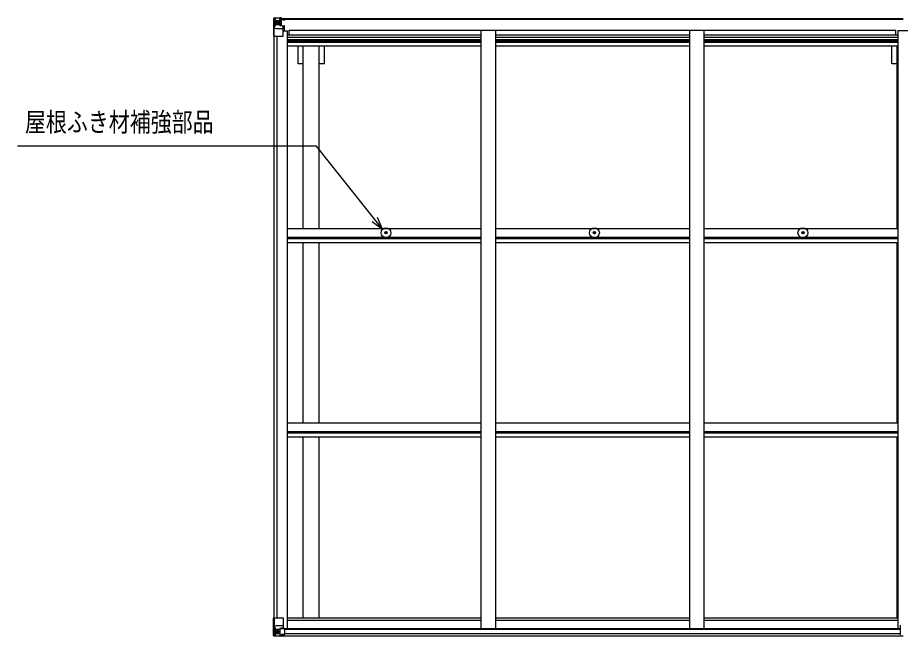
# Model space of a CAD drawing. Units: millimetres, scale not verified. Extents: x -10512 to 10512, y -7425 to 7425.
# Drawn here: x -4543 to -1511, y 1329 to 3452 of the extents above; entities that cross this region are included whole.
import ezdxf
from ezdxf.enums import TextEntityAlignment as Align

# ---------------------------------------------------------------- set-up
doc = ezdxf.new("R2010")
doc.units = ezdxf.units.MM
doc.header["$LTSCALE"] = 30
for name, color, linetype in [('0-4_YKK_13', 4, 'Continuous'), ('0-5_YKK_A1', 4, 'Continuous'), ('0-6_YKK_D', 6, 'Continuous')]:
    doc.layers.add(name, color=color, linetype=linetype)
doc.styles.add('ＭＳ ゴシック', font='')
doc.styles.get('ＭＳ ゴシック').set_extended_font_data('MS Gothic')

msp = doc.modelspace()

# ---------------------------------------------------------------- linework, layer by layer
at = {"layer": '0-4_YKK_13'}
for p, q in [((-3664.74, 3449.33), (-3664.74, 3449.29)), ((-3663.81, 3450.33), (-3663.81, 3450.33)), ((-3663.81, 3450.28), (-3663.81, 3450.32)), ((-3654.84, 3450.71), (-3662.76, 3450.24)), ((-3661.9, 3449.27), (-3661.9, 3449.2)), ((-3661.9, 3388.62), (-3661.9, 3449.2)), ((-3661.35, 3415.5), (-3657.21, 3427.58)), ((-3657.93, 3445.83), (-3660.67, 3449.49)), ((-3657.08, 3442.32), (-3654.74, 3442.38)), ((-3657.08, 3428.85), (-3657.08, 3442.32)), ((-3654.74, 3428.82), (-3657.08, 3428.85)), ((-3642.74, 3451.5), (-3654.74, 3450.72)), ((-3654.74, 3442.37), (-3642.74, 3442.37)), ((-3654.74, 3428.82), (-3642.74, 3428.82)), ((-3654.74, 3428.82), (-3654.74, 3428.82)), ((-3649.26, 3435.18), (-3649.26, 3434.22)), ((-3643.74, 3442.37), (-3642.74, 3442.37)), ((-3636.24, 3452.01), (-3642.74, 3451.62)), ((-3642.74, 3425.52), (-3642.74, 3451.62)), ((-3642.74, 3450.73), (-3636.24, 3451.13)), ((-3641.24, 3445.91), (-3642.74, 3445.91)), ((-3641.24, 3442.37), (-3642.74, 3442.37)), ((-3641.24, 3428.82), (-3642.74, 3428.82)), ((-3636.24, 3450.2), (-3641.24, 3450.12)), ((-3640.74, 3445.55), (-3641.24, 3445.55)), ((-3637.24, 3440.62), (-3641.24, 3440.62)), ((-3637.24, 3432.41), (-3641.24, 3432.41)), ((-3641.14, 3444.25), (-3637.24, 3444.25)), ((-3640.75, 3444.46), (-3640.75, 3444.62)), ((-3640.75, 3444.62), (-3640.74, 3444.62)), ((-3640.74, 3446.58), (-3640.74, 3444.62)), ((-3632.74, 3446.58), (-3640.74, 3446.58)), ((-3632.74, 3446.55), (-3640.74, 3446.55)), ((-3630.74, 3444.71), (-3640.74, 3444.62)), ((-3637.24, 3424.51), (-3637.24, 3444.48)), ((-3636.24, 3451.13), (-3636.24, 3452.01)), ((-3636.24, 3450.62), (-3636.24, 3451.13)), ((-3636.24, 3450.62), (-3636.24, 3450.2)), ((-3636.24, 3450.2), (-3636.24, 3449.39)), ((-3631.24, 3449.82), (-3631.24, 3449.39)), ((-3630.94, 3449.82), (-3631.24, 3449.82)), ((-3630.94, 3449.82), (-3629.25, 3449.39)), ((-3630.74, 3446.32), (-3625.74, 3446.32)), ((-3630.74, 3444.71), (-3630.74, 3446.32)), ((-3625.74, 3447.24), (-3625.74, 3446.32)), ((-3625.74, 3446.32), (-3624.74, 3446.32)), ((-3624.74, 3446.32), (-3624.74, 3447.24)), ((-3624.74, 3446.32), (-3624.74, 3444.75)), ((-3624.74, 3444.64), (-3624.74, 3444.75)), ((-3661.35, 3415.5), (-3654.74, 3415.28)), ((-3654.74, 3415.28), (-3630.74, 3415.28)), ((-3641.92, 3425.26), (-3631.57, 3423.61)), ((-3641.92, 3424.63), (-3641.92, 3425.26)), ((-3631.57, 3422.97), (-3641.92, 3424.63)), ((-3631.57, 3423.61), (-3631.57, 3422.97)), ((-3631.29, 3423.53), (-3627.24, 3423.49)), ((-3630.74, 3389.62), (-3630.74, 3422.72)), ((-3626.24, 3411.62), (-3630.74, 3411.62)), ((-3626.24, 3423.49), (-3627.24, 3423.49)), ((-3627.24, 3421.76), (-3626.24, 3421.77)), ((-3626.24, 3407.27), (-3626.24, 3423.49)), ((-3661.9, 3388.62), (-3631.74, 3388.62)), ((-3280.17, 2714.3), (-3279.06, 2714.32)), ((-3280.17, 2713.3), (-3279.06, 2713.28)), ((-3279.06, 2714.32), (-3278.54, 2714.42)), ((-3279.06, 2713.28), (-3278.54, 2713.18)), ((-3278.44, 2714.94), (-3278.54, 2714.42)), ((-3278.44, 2712.67), (-3278.54, 2713.18)), ((-3278.42, 2716.05), (-3278.44, 2714.94)), ((-3278.42, 2711.56), (-3278.44, 2712.67)), ((-3277.42, 2716.05), (-3277.4, 2714.94)), ((-3277.42, 2711.56), (-3277.4, 2712.67)), ((-3277.4, 2714.94), (-3277.3, 2714.42)), ((-3277.4, 2712.67), (-3277.3, 2713.18)), ((-3276.78, 2714.32), (-3277.3, 2714.42)), ((-3276.78, 2713.28), (-3277.3, 2713.18)), ((-3275.68, 2714.3), (-3276.78, 2714.32)), ((-3275.68, 2713.3), (-3276.78, 2713.28)), ((-2564.17, 2714.3), (-2563.06, 2714.32)), ((-2564.17, 2713.3), (-2563.06, 2713.28)), ((-2563.06, 2714.32), (-2562.54, 2714.42)), ((-2563.06, 2713.28), (-2562.54, 2713.18)), ((-2562.44, 2714.94), (-2562.54, 2714.42)), ((-2562.44, 2712.67), (-2562.54, 2713.18)), ((-2562.42, 2716.05), (-2562.44, 2714.94)), ((-2562.42, 2711.56), (-2562.44, 2712.67)), ((-2561.42, 2716.05), (-2561.4, 2714.94)), ((-2561.42, 2711.56), (-2561.4, 2712.67)), ((-2561.4, 2714.94), (-2561.3, 2714.42)), ((-2561.4, 2712.67), (-2561.3, 2713.18)), ((-2560.78, 2714.32), (-2561.3, 2714.42)), ((-2560.78, 2713.28), (-2561.3, 2713.18)), ((-2559.68, 2714.3), (-2560.78, 2714.32)), ((-2559.68, 2713.3), (-2560.78, 2713.28)), ((-1848.17, 2714.3), (-1847.06, 2714.32)), ((-1848.17, 2713.3), (-1847.06, 2713.28)), ((-1847.06, 2714.32), (-1846.54, 2714.42)), ((-1847.06, 2713.28), (-1846.54, 2713.18)), ((-1846.44, 2714.94), (-1846.54, 2714.42)), ((-1846.44, 2712.67), (-1846.54, 2713.18)), ((-1846.42, 2716.05), (-1846.44, 2714.94)), ((-1846.42, 2711.56), (-1846.44, 2712.67)), ((-1845.42, 2716.05), (-1845.4, 2714.94)), ((-1845.42, 2711.56), (-1845.4, 2712.67)), ((-1845.4, 2714.94), (-1845.3, 2714.42)), ((-1845.4, 2712.67), (-1845.3, 2713.18)), ((-1844.78, 2714.32), (-1845.3, 2714.42)), ((-1844.78, 2713.28), (-1845.3, 2713.18)), ((-1843.68, 2714.3), (-1844.78, 2714.32)), ((-1843.68, 2713.3), (-1844.78, 2713.28)), ((-3664.74, 1392.64), (-3631.74, 1392.64)), ((-3664.74, 1331.93), (-3664.74, 1392.64)), ((-3661.9, 1392.64), (-3661.9, 1332.06)), ((-3661.35, 1365.76), (-3654.74, 1365.97)), ((-3661.35, 1365.76), (-3657.21, 1353.67)), ((-3654.74, 1365.97), (-3630.74, 1365.97)), ((-3630.74, 1391.64), (-3630.74, 1358.54)), ((-1511.24, 1334.71), (-1511.24, 1367.03)), ((-3657.93, 1335.43), (-3660.67, 1331.76)), ((-3654.74, 1352.44), (-3657.08, 1352.41)), ((-3657.08, 1352.41), (-3657.08, 1338.94)), ((-3657.08, 1338.94), (-3654.74, 1338.88)), ((-3654.74, 1352.44), (-3654.74, 1352.44)), ((-3642.74, 1352.44), (-3654.74, 1352.44)), ((-3654.74, 1338.88), (-3642.74, 1338.88)), ((-3650.22, 1346.08), (-3650.22, 1347.04)), ((-3642.74, 1356.43), (-3636.24, 1356.43)), ((-3642.74, 1356.43), (-3642.74, 1329.64)), ((-3631.57, 1358.28), (-3641.92, 1356.63)), ((-3641.92, 1356.63), (-3641.92, 1356.43)), ((-3639.22, 1356.43), (-3631.57, 1357.65)), ((-3636.24, 1356.43), (-3627.24, 1356.39)), ((-3636.24, 1329.24), (-3636.24, 1335.19)), ((-3627.24, 1334.62), (-3636.24, 1334.56)), ((-3631.57, 1357.65), (-3631.57, 1358.28)), ((-3626.24, 1355.48), (-3626.24, 1335.33)), ((-1511.24, 1334.71), (-1511.24, 1334.67)), ((-3663.8, 1330.97), (-3663.8, 1330.93)), ((-3654.84, 1330.54), (-3662.76, 1331.02)), ((-3661.9, 1331.99), (-3661.9, 1332.06)), ((-3642.74, 1329.75), (-3654.74, 1330.54))]:
    msp.add_line(p, q, dxfattribs=at)
for points in [[(-3664.74, 3449.29), (-3664.74, 3388.62), (-3661.9, 3388.62)], [(-3663.81, 3450.33), (-3654.74, 3450.88), (-3642.74, 3451.62)], [(-3651.18, 3436.14), (-3652.14, 3436.14), (-3652.14, 3437.1), (-3651.18, 3437.1)], [(-3650.22, 3438.06), (-3650.22, 3439.02), (-3649.26, 3439.02), (-3649.26, 3438.06)], [(-3649.26, 3434.22), (-3650.22, 3434.22), (-3650.22, 3435.18)], [(-3648.3, 3437.1), (-3647.34, 3437.1), (-3647.34, 3436.14), (-3648.3, 3436.14)], [(-3636.24, 3450.62), (-3641.24, 3450.62), (-3641.24, 3425.15)], [(-3625.74, 3444.59), (-3640.74, 3444.46), (-3640.75, 3444.46)], [(-3640.74, 3445.55), (-3632.74, 3445.55), (-3632.74, 3447.24)], [(-3630.74, 3444.71), (-3630.74, 3444.7), (-3624.74, 3444.75)], [(-3627.24, 3423.49), (-3627.24, 3421.76), (-3630.74, 3421.74)], [(-3651.18, 1344.16), (-3652.14, 1344.16), (-3652.14, 1345.12), (-3651.18, 1345.12)], [(-3650.22, 1347.04), (-3649.26, 1347.04), (-3649.26, 1346.08)], [(-3649.26, 1343.2), (-3649.26, 1342.24), (-3650.22, 1342.24), (-3650.22, 1343.2)], [(-3648.3, 1345.12), (-3647.34, 1345.12), (-3647.34, 1344.16), (-3648.3, 1344.16)], [(-3626.24, 1335.33), (-3626.26, 1335.22), (-3636.24, 1335.19)], [(-3663.8, 1330.93), (-3654.74, 1330.37), (-3636.24, 1329.24)]]:
    msp.add_lwpolyline(points, dxfattribs=at)
for centre, radius in [((-3649.74, 3436.62), 5.3), ((-3277.92, 2713.8), 17), ((-2561.92, 2713.8), 17), ((-1845.92, 2713.8), 17), ((-3277.92, 2713.8), 4), ((-2561.92, 2713.8), 4), ((-1845.92, 2713.8), 4), ((-3649.74, 1344.64), 5.3)]:
    msp.add_circle(centre, radius, dxfattribs=at)
for centre, radius, start, end in [((-3663.75, 3449.33), 0.999, 93.4424, 179.95083), ((-3663.75, 3449.29), 0.999, 93.4424, 179.95083), ((-3663.74, 3449.33), 1, 93.50017, 180.00079), ((-3662.59, 3462.94), 12.7, 269.24466, 275.10311), ((-3660.62, 3449.33), 1.28, 131.17831, 182.45895), ((-3651.18, 3438.06), 0.96, 270, 0), ((-3651.18, 3435.18), 0.96, 0, 90), ((-3648.3, 3438.06), 0.96, 180, 270), ((-3648.3, 3435.18), 0.96, 90, 180), ((-3641.81, 3426.19), 0.937, 182.32209, 263.26766), ((-3640.74, 3447.08), 0.5, 179.99802, 269.99691), ((-3640.74, 3447.05), 0.5, 180.00109, 270.00109), ((-3640.74, 3444.12), 0.5, 90.52895, 180.04464), ((-3640.73, 3443.94), 0.513, 91.88028, 181.04707), ((-3625.61, 3452.28), 7.69, 268.96999, 276.43426), ((-3641.81, 3425.56), 0.937, 182.32209, 263.26766), ((-3631.68, 3422.68), 0.937, 2.32209, 83.26766), ((-3631.68, 3422.04), 0.937, 2.32209, 83.26766), ((-3631.74, 3389.62), 1, 270, 0), ((-3277.92, 2713.8), 2.3, 167.44414, 192.55586), ((-3277.92, 2713.8), 2.3, 77.44414, 102.55586), ((-3277.92, 2713.8), 2.3, 257.44414, 282.55586), ((-3277.92, 2713.8), 2.3, 347.44414, 12.55586), ((-2561.92, 2713.8), 2.3, 167.44414, 192.55586), ((-2561.92, 2713.8), 2.3, 77.44414, 102.55586), ((-2561.92, 2713.8), 2.3, 257.44414, 282.55586), ((-2561.92, 2713.8), 2.3, 347.44414, 12.55586), ((-1845.92, 2713.8), 2.3, 167.44414, 192.55586), ((-1845.92, 2713.8), 2.3, 77.44414, 102.55586), ((-1845.92, 2713.8), 2.3, 257.44414, 282.55586), ((-1845.92, 2713.8), 2.3, 347.44414, 12.55586), ((-3631.74, 1391.64), 1, 0, 90), ((-1510.24, 1367.03), 1, 90, 180), ((-3651.18, 1346.08), 0.96, 270, 0), ((-3651.18, 1343.2), 0.96, 0, 90), ((-3648.3, 1346.08), 0.96, 180, 270), ((-3648.3, 1343.2), 0.96, 90, 180), ((-3641.81, 1355.7), 0.937, 96.73234, 129.06602), ((-3631.68, 1359.21), 0.937, 276.73234, 357.67791), ((-3631.68, 1358.58), 0.937, 276.73234, 357.67791), ((-3663.74, 1331.97), 0.999, 180.04917, 266.5576), ((-3663.74, 1331.93), 0.999, 180.04917, 266.5576), ((-3663.74, 1331.93), 1, 179.99921, 266.49983), ((-3662.59, 1318.32), 12.7, 84.89689, 90.75534), ((-3660.62, 1331.93), 1.28, 177.54105, 228.82169)]:
    msp.add_arc(centre, radius, start, end, dxfattribs=at)
for centre, major_axis, ratio, start_param, end_param in [((-3462.81, 3462.64), (201, 12.36), 0.060933, 3.1373463, 3.1378449), ((-3661.81, 3450.41), (2, 0.12), 0.060933, 3.1378449, 4.2119296), ((-3661.61, 3447.31), (-0.02, 3), 0.466854, 5.5234897, 6.1575023), ((-3659.95, 3442.24), (0.03, 5), 0.573921, 4.7320603, 5.5159136), ((-3658.48, 3428.87), (0, 3), 0.468246, 4.2703918, 4.7058971), ((-3736.49, 3442.37), (81.75, 0), 0.061163, 0, 0.0007725), ((-3660.63, 3417.85), (0.85, 2.32), 0.403757, 2.3087461, 3.2744049), ((-3660.63, 1363.41), (0.85, -2.32), 0.403757, 3.0087805, 3.9744392), ((-3659.95, 1339.02), (0.03, -5), 0.573921, 0.7672717, 1.551125), ((-3658.48, 1352.39), (0, -3), 0.468246, 1.5772882, 2.0127935), ((-3736.49, 1338.88), (81.75, 0), 0.061163, 6.2824128, 6.2831853), ((-3627.24, 1355.49), (1, -0.021), 0.906239, 0.0187047, 1.589501), ((-3627.24, 1335.32), (1, 0.012), 0.707053, 4.7036637, 6.124411), ((-3661.8, 1330.85), (2, -0.12), 0.060933, 2.0712557, 3.1453404), ((-3462.8, 1318.62), (201, -12.36), 0.060933, 3.1453404, 3.145839), ((-3661.61, 1333.95), (-0.02, -3), 0.466854, 0.125683, 0.7596956)]:
    msp.add_ellipse(centre, major_axis=major_axis, ratio=ratio, start_param=start_param, end_param=end_param, dxfattribs=at)
at = {"layer": '0-5_YKK_A1'}
for p, q in [((-3641.24, 3449.39), (-1501.24, 3449.39)), ((-3641.24, 3447.24), (-1501.24, 3447.24)), ((-3630.74, 3407.27), (-3617.74, 3407.27)), ((-3617.74, 3407.27), (-3617.74, 1356.62)), ((-3610.24, 3393.59), (-3610.24, 3409.1)), ((-3610.24, 3409.1), (-1527.24, 3409.1)), ((-2951.74, 3409.08), (-2951.74, 1356.62)), ((-2901.74, 3409.08), (-2901.74, 1356.62)), ((-2235.74, 3409.08), (-2235.74, 1356.62)), ((-2185.74, 3409.08), (-2185.74, 1356.62)), ((-1527.24, 3393.59), (-1527.24, 3409.1)), ((-1519.74, 3407.27), (-1519.74, 1356.62)), ((-1469.74, 3407.27), (-1519.74, 3407.27)), ((-3662.74, 3388.62), (-3662.74, 1392.64)), ((-3653.04, 3388.62), (-3653.04, 1392.64)), ((-3617.74, 3393.59), (-2951.74, 3393.59)), ((-3617.74, 3385.19), (-2951.74, 3385.19)), ((-3617.74, 3376.99), (-2951.74, 3376.99)), ((-3617.74, 3373.06), (-2951.74, 3373.06)), ((-3617.74, 3367.98), (-2951.74, 3367.98)), ((-2901.74, 3393.59), (-2235.74, 3393.59)), ((-2901.74, 3385.19), (-2235.74, 3385.19)), ((-2901.74, 3376.99), (-2235.74, 3376.99)), ((-2901.74, 3373.06), (-2235.74, 3373.06)), ((-2901.74, 3367.98), (-2235.74, 3367.98)), ((-2185.74, 3393.59), (-1519.74, 3393.59)), ((-2185.74, 3385.19), (-1519.74, 3385.19)), ((-2185.74, 3376.99), (-1519.74, 3376.99)), ((-2185.74, 3373.06), (-1519.74, 3373.06)), ((-2185.74, 3367.98), (-1519.74, 3367.98)), ((-3617.74, 3354.98), (-2951.74, 3354.98)), ((-3579.94, 3293.39), (-3579.94, 3354.98)), ((-3562.24, 2728.32), (-3562.24, 3354.98)), ((-3507.24, 2728.32), (-3507.24, 3354.98)), ((-3489.54, 3293.39), (-3489.54, 3354.98)), ((-2901.74, 3354.98), (-2235.74, 3354.98)), ((-2185.74, 3354.98), (-1519.74, 3354.98)), ((-1539.94, 3293.39), (-1539.94, 3354.98)), ((-1522.24, 2728.32), (-1522.24, 3354.98)), ((-3562.24, 3293.39), (-3579.94, 3293.39)), ((-3489.54, 3293.39), (-3507.24, 3293.39)), ((-1522.24, 3293.39), (-1539.94, 3293.39)), ((-3617.71, 2728.32), (-2951.74, 2728.32)), ((-3617.71, 2698.59), (-2951.74, 2698.59)), ((-2901.71, 2728.32), (-2235.74, 2728.32)), ((-2901.71, 2698.59), (-2235.74, 2698.59)), ((-2185.71, 2728.32), (-1519.74, 2728.32)), ((-2185.71, 2698.59), (-1519.74, 2698.59)), ((-3617.71, 2694.04), (-2951.74, 2694.04)), ((-3617.71, 2681.03), (-2951.74, 2681.03)), ((-3562.24, 2061.33), (-3562.24, 2681.03)), ((-3507.24, 2061.33), (-3507.24, 2681.03)), ((-2901.71, 2694.04), (-2235.74, 2694.04)), ((-2901.71, 2681.03), (-2235.74, 2681.03)), ((-2185.71, 2694.04), (-1519.74, 2694.04)), ((-2185.71, 2681.03), (-1519.74, 2681.03)), ((-1522.24, 2061.33), (-1522.24, 2681.03)), ((-3617.71, 2061.33), (-2951.74, 2061.33)), ((-3617.71, 2031.59), (-2951.74, 2031.59)), ((-2901.71, 2061.33), (-2235.74, 2061.33)), ((-2901.71, 2031.59), (-2235.74, 2031.59)), ((-2185.71, 2061.33), (-1519.74, 2061.33)), ((-2185.71, 2031.59), (-1519.74, 2031.59)), ((-3617.71, 2027.05), (-2951.74, 2027.05)), ((-3617.71, 2014.04), (-2951.74, 2014.04)), ((-3562.24, 1392.79), (-3562.24, 2014.04)), ((-3507.24, 1392.79), (-3507.24, 2014.04)), ((-2901.71, 2027.05), (-2235.74, 2027.05)), ((-2901.71, 2014.04), (-2235.74, 2014.04)), ((-2185.71, 2027.05), (-1519.74, 2027.05)), ((-2185.71, 2014.04), (-1519.74, 2014.04)), ((-1522.24, 1392.79), (-1522.24, 2014.04)), ((-3617.74, 1392.79), (-2951.74, 1392.79)), ((-3617.74, 1384.44), (-2951.74, 1384.44)), ((-2901.74, 1392.79), (-2235.74, 1392.79)), ((-2901.74, 1384.44), (-2235.74, 1384.44)), ((-2185.74, 1392.79), (-1519.74, 1392.79)), ((-2185.74, 1384.44), (-1519.74, 1384.44)), ((-3638.01, 1356.62), (-1511.24, 1356.62)), ((-3626.24, 1354.36), (-1511.24, 1354.36)), ((-3626.24, 1338.74), (-1511.24, 1338.74)), ((-3636.24, 1330.84), (-1501.24, 1330.84))]:
    msp.add_line(p, q, dxfattribs=at)
at = {"layer": '0-6_YKK_D'}
for points in [[(-3289.75, 2726.01), (-3316.24, 2759.24), (-3516.95, 3010.98), (-4542.92, 3010.98)], [(-3325.15, 2752.14), (-3289.75, 2726.01), (-3307.34, 2766.34)]]:
    msp.add_lwpolyline(points, dxfattribs=at)

# ---------------------------------------------------------------- texts
at = {"layer": '0-6_YKK_D', "style": 'ＭＳ ゴシック', "width": 0.8}
msp.add_text('屋根ふき材補強部品', height=65.98, dxfattribs=at).set_placement((-4517.94, 3040.96), align=Align.BOTTOM_LEFT)

doc.saveas('drawing.dxf')
